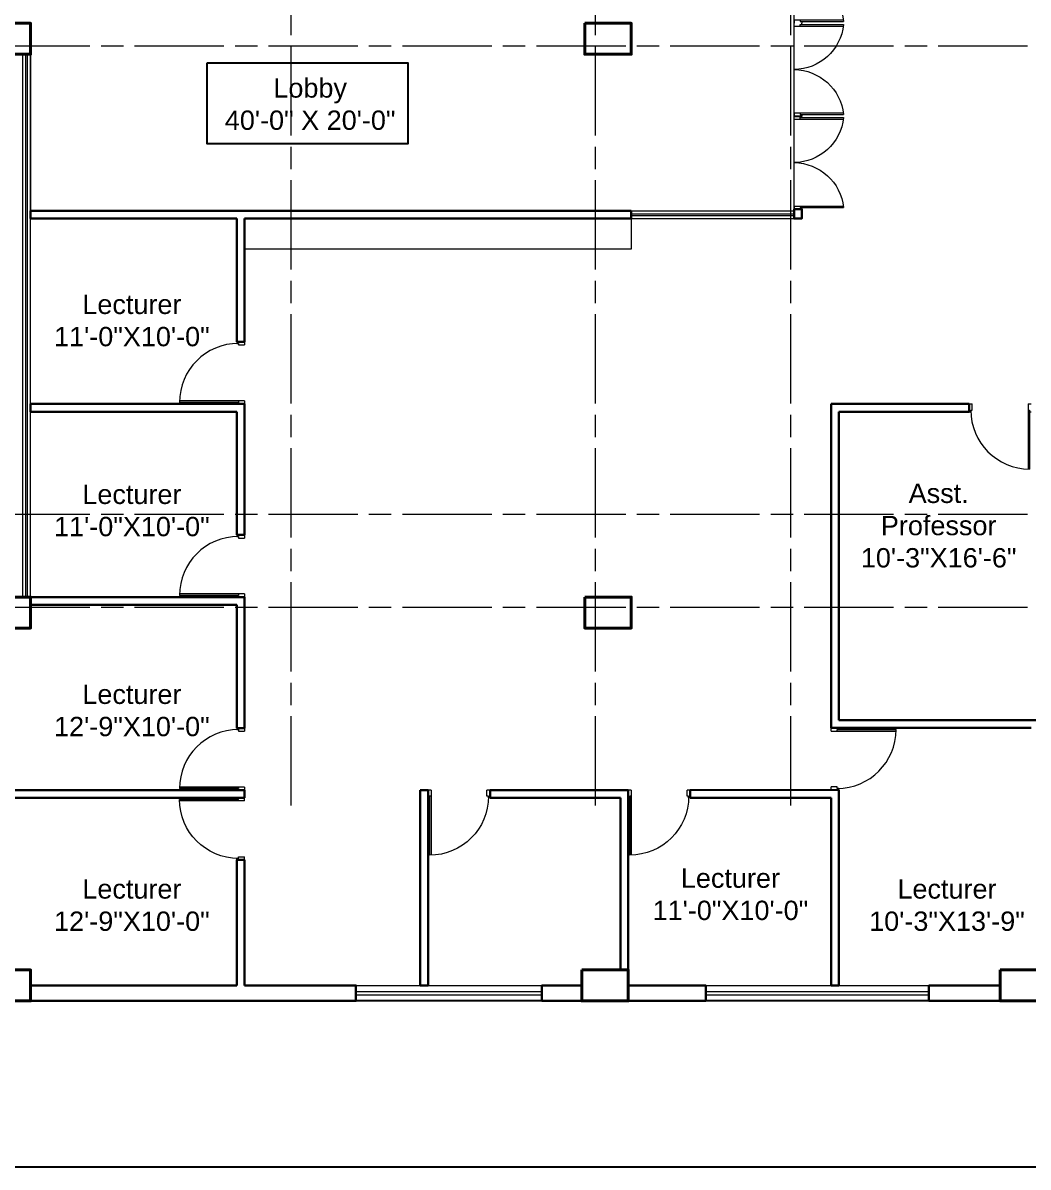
# Model space of a CAD drawing. Header units: inches. Extents: x -12 to 20935469, y -1604 to 24729220.
# Drawn here: x 20841120 to 20841769, y 24718738 to 24719476 of the extents above; entities that cross this region are included whole.
import ezdxf

# ---------------------------------------------------------------- set-up
doc = ezdxf.new("R2010")
doc.units = ezdxf.units.IN
doc.header["$LTSCALE"] = 0.03
doc.header["$MEASUREMENT"] = 0
doc.linetypes.add('ACAD_ISO08W100', pattern=[36, 24, -3, 6, -3])
for name, color, linetype, lineweight in [('column', 1, 'Continuous', 40), ('Door', 7, 'Continuous', 18), ('Grid Line', 252, 'Continuous', 18), ('Hatch', 253, 'Continuous', 15), ('Main Wall', 7, 'Continuous', 30), ('wind.', 150, 'Continuous', 20)]:
    doc.layers.add(name, color=color, linetype=linetype, lineweight=lineweight)
doc.layers.add('FUR', color=251, linetype='Continuous')
doc.layers.add('TEXT', color=7, linetype='Continuous')
doc.styles.add('2', font='swisscl.ttf')

# ---------------------------------------------------------------- blocks, each defined once
blk = doc.blocks.new('fff')
at = {"layer": 'Grid Line', "color": 252, "linetype": 'ACAD_ISO08W100', "lineweight": 9, "ltscale": 80, "true_color": 0x939598}
for p, q in [((20831844.25, 24723521.1), (20831844.25, 24724698.78)), ((20832040.78, 24723521.1), (20832040.78, 24724698.78)), ((20832166.78, 24723521.11), (20832166.78, 24724698.79)), ((20833096.95, 24724010.75), (20830726.15, 24724010.75)), ((20833096.95, 24723708.72), (20830726.15, 24723708.72)), ((20833096.95, 24723648.75), (20830726.15, 24723648.75))]:
    blk.add_line(p, q, dxfattribs=at)
blk = doc.blocks.new('A$C36295410')
at = {"layer": 'Door'}
for p, q in [((1, 4), (1, 32)), ((2, 0), (2, 31.98)), ((58, 0), (58, 31.98)), ((59, 4), (59, 32)), ((1, 5), (0, 5)), ((2, 4), (1, 4)), ((58, 4), (59, 4)), ((59, 5), (60, 5)), ((2, 0), (0, 0)), ((58, 0), (60, 0))]:
    blk.add_line(p, q, dxfattribs=at)
for centre, start, end in [((-2.53, -0.34), 0.59063, 83.77826), ((62.53, -0.34), 96.22174, 179.40937)]:
    blk.add_arc(centre, 32.53, start, end, dxfattribs=at)
blk = doc.blocks.new('$D40')
at = {"layer": 'Door'}
for p, q in [((1, 4), (1, 42)), ((2, 0), (2, 41.99)), ((1, 5), (0, 5)), ((2, 0), (0, 0)), ((2, 4), (1, 4)), ((39, 4), (38, 4)), ((38, 4), (38, 0)), ((40, 0), (38, 0)), ((40, 5), (38.99, 5)), ((39, 5), (39, 4))]:
    blk.add_line(p, q, dxfattribs=at)
blk.add_arc((1, 4), 38, 0, 90, dxfattribs=at)

msp = doc.modelspace()

# ---------------------------------------------------------------- linework, layer by layer
msp.add_line((20841617.62, 24719415.56), (20841622.62, 24719415.56))
msp.add_lwpolyline([(20841239, 24719449.84), (20841368.37, 24719449.84), (20841368.37, 24719397.7), (20841239, 24719397.7)], close=True)
msp.add_lwpolyline([(20841780.61, 24719085.42), (20841780.61, 24718844.97), (20841095.14, 24718844.97), (20841095.14, 24719085.44)])
at = {"layer": 'column', "lineweight": 40, "ltscale": 20}
for points in [[(20841095.14, 24719475.44), (20841095.14, 24719455.44), (20841125.14, 24719455.44), (20841125.14, 24719475.44)], [(20841482.64, 24719475.44), (20841482.64, 24719455.44), (20841512.64, 24719455.44), (20841512.64, 24719475.44)], [(20841095.14, 24719105.44), (20841095.14, 24719085.44), (20841125.14, 24719085.44), (20841125.14, 24719105.44)], [(20841482.64, 24719105.44), (20841482.64, 24719085.44), (20841512.64, 24719085.44), (20841512.64, 24719105.44)], [(20841095.14, 24718864.97), (20841095.14, 24718844.97), (20841125.14, 24718844.97), (20841125.14, 24718864.97)], [(20841480.64, 24718864.97), (20841480.64, 24718844.97), (20841510.64, 24718844.97), (20841510.64, 24718864.97)], [(20841750.61, 24718864.97), (20841750.61, 24718844.97), (20841780.61, 24718844.97), (20841780.61, 24718864.97)]]:
    msp.add_lwpolyline(points, close=True, dxfattribs=at)
at = {"layer": 'Defpoints'}
msp.add_lwpolyline([(20840142.62, 24720196.34), (20842581.48, 24720196.34), (20842581.48, 24718737.81), (20840142.62, 24718737.81)], close=True, dxfattribs=at)
at = {"layer": 'Hatch'}
msp.add_lwpolyline([(20841617.62, 24719354.49), (20841617.61, 24719595.59), (20841482.64, 24719595.59), (20841482.64, 24719910.63), (20841303.09, 24719910.63), (20841303.09, 24719595.59), (20840481.14, 24719595.59), (20840481.14, 24719475.42), (20841125.14, 24719475.44), (20841125.14, 24719354.49)], close=True, dxfattribs=at)
at = {"layer": 'Hatch', "lineweight": 5}
msp.add_lwpolyline([(20841512.64, 24719349.49), (20841512.64, 24719329.85), (20841263.16, 24719329.85)], dxfattribs=at)
at = {"layer": 'Main Wall', "lineweight": 30}
for p, q in [((20841125.14, 24719475.44), (20841125.14, 24719475.44)), ((20841125.14, 24719354.49), (20841263.16, 24719354.49)), ((20841125.14, 24719349.49), (20841125.14, 24719354.49)), ((20841263.16, 24719354.49), (20841512.64, 24719354.49)), ((20841512.64, 24719349.49), (20841512.64, 24719354.49)), ((20841125.14, 24719349.49), (20841258.16, 24719349.49)), ((20841258.16, 24719269.96), (20841258.16, 24719349.49)), ((20841263.16, 24719269.96), (20841263.16, 24719349.49)), ((20841263.16, 24719349.49), (20841512.64, 24719349.49)), ((20841258.16, 24719269.96), (20841263.16, 24719269.96)), ((20841125.14, 24719229.96), (20841263.16, 24719229.96)), ((20841125.14, 24719224.96), (20841125.14, 24719229.96)), ((20841125.14, 24719224.96), (20841258.16, 24719224.96)), ((20841258.16, 24719145.44), (20841258.16, 24719224.96)), ((20841263.16, 24719145.44), (20841263.16, 24719229.96)), ((20841641.46, 24719229.93), (20841730.61, 24719229.95)), ((20841641.46, 24719021.03), (20841641.46, 24719229.93)), ((20841646.46, 24719224.93), (20841730.61, 24719224.95)), ((20841646.46, 24719026.03), (20841646.46, 24719224.93)), ((20841730.61, 24719229.96), (20841730.61, 24719224.95)), ((20841258.16, 24719145.44), (20841263.16, 24719145.44)), ((20841125.14, 24719105.44), (20841263.16, 24719105.44)), ((20841125.14, 24719100.44), (20841258.16, 24719100.44)), ((20841258.16, 24719020.91), (20841258.16, 24719100.44)), ((20841263.16, 24719020.91), (20841263.16, 24719105.44)), ((20841646.46, 24719026.03), (20841780.61, 24719026.06)), ((20841258.16, 24719020.91), (20841263.16, 24719020.91)), ((20841770.61, 24719021.06), (20841641.46, 24719021.03)), ((20841105.14, 24718980.91), (20841263.16, 24718980.91)), ((20841263.16, 24718975.91), (20841263.16, 24718980.91)), ((20841376.49, 24718854.97), (20841376.49, 24718980.91)), ((20841376.49, 24718980.91), (20841381.49, 24718980.91)), ((20841381.49, 24718854.97), (20841381.49, 24718980.91)), ((20841421.49, 24718980.93), (20841510.64, 24718980.96)), ((20841421.49, 24718975.93), (20841421.49, 24718980.93)), ((20841510.64, 24718980.96), (20841510.64, 24718854.97)), ((20841550.64, 24718980.96), (20841646.46, 24718981.01)), ((20841550.64, 24718980.96), (20841550.64, 24718975.96)), ((20841646.46, 24718981.01), (20841646.46, 24718854.97)), ((20841105.14, 24718975.91), (20841263.16, 24718975.91)), ((20841421.49, 24718975.93), (20841505.64, 24718975.96)), ((20841505.64, 24718975.96), (20841505.64, 24718864.97)), ((20841550.64, 24718975.96), (20841641.46, 24718976.01)), ((20841641.46, 24718976.01), (20841641.46, 24718854.97)), ((20841258.16, 24718935.91), (20841263.16, 24718935.91)), ((20841258.16, 24718854.97), (20841258.16, 24718935.91)), ((20841263.16, 24718854.97), (20841263.16, 24718935.91)), ((20841125.14, 24718854.97), (20841258.16, 24718854.97)), ((20841376.49, 24718854.97), (20841381.49, 24718854.97)), ((20841641.46, 24718854.97), (20841646.46, 24718854.97)), ((20841704.63, 24718854.97), (20841750.61, 24718854.97)), ((20841704.63, 24718854.97), (20841704.63, 24718844.96)), ((20841263.16, 24718844.96), (20841115.14, 24718844.96)), ((20841750.61, 24718844.96), (20841704.63, 24718844.96))]:
    msp.add_line(p, q, dxfattribs=at)
msp.add_lwpolyline([(20841617.62, 24719355.56), (20841622.62, 24719355.56), (20841622.62, 24719349.49), (20841617.62, 24719349.49)], close=True, dxfattribs=at)
for points in [[(20841263.16, 24718854.97), (20841335.02, 24718854.97), (20841335.02, 24718844.96), (20841263.16, 24718844.96)], [(20841480.64, 24718854.96), (20841455.02, 24718854.96), (20841455.02, 24718844.96), (20841480.64, 24718844.96)], [(20841510.64, 24718854.96), (20841560.63, 24718854.96), (20841560.63, 24718844.96), (20841510.64, 24718844.96)]]:
    msp.add_lwpolyline(points, dxfattribs=at)
at = {"layer": 'wind.'}
for p, q in [((20841482.64, 24719475.61), (20841482.64, 24719475.44)), ((20841482.64, 24719475.61), (20841487.64, 24719475.61)), ((20841484.64, 24719475.61), (20841484.64, 24719475.44)), ((20841485.64, 24719475.61), (20841485.64, 24719475.44)), ((20841487.64, 24719475.61), (20841487.64, 24719475.44))]:
    msp.add_line(p, q, dxfattribs=at)
at = {"layer": 'wind.', "lineweight": 5}
for p, q in [((20841120.14, 24719105.44), (20841120.14, 24719455.44)), ((20841122.14, 24719105.44), (20841122.14, 24719455.44)), ((20841123.14, 24719105.44), (20841123.14, 24719455.44)), ((20841125.14, 24719105.44), (20841125.14, 24719455.44)), ((20841512.64, 24719354.49), (20841617.62, 24719354.49)), ((20841512.64, 24719352.49), (20841617.62, 24719352.49)), ((20841512.64, 24719351.49), (20841617.62, 24719351.49)), ((20841512.64, 24719349.49), (20841617.62, 24719349.49)), ((20841335.02, 24718854.97), (20841376.49, 24718854.97)), ((20841335.02, 24718850.97), (20841455.02, 24718850.97)), ((20841335.02, 24718848.97), (20841455.02, 24718848.97)), ((20841381.49, 24718854.97), (20841455.02, 24718854.97)), ((20841560.63, 24718854.97), (20841704.63, 24718854.97)), ((20841560.63, 24718850.97), (20841704.63, 24718850.97)), ((20841560.63, 24718848.97), (20841704.63, 24718848.97)), ((20841704.63, 24718844.96), (20841335.02, 24718844.96))]:
    msp.add_line(p, q, dxfattribs=at)

# ---------------------------------------------------------------- block references
at = {"layer": 'Door'}
for p, rotation in [((20841263.16, 24719229.96), 90.00000000000001), ((20841770.61, 24719229.96), 180), ((20841263.16, 24719105.44), 90.00000000000001), ((20841263.16, 24718980.91), 90.00000000000001), ((20841641.46, 24719021.01), 270)]:
    msp.add_blockref('$D40', p, dxfattribs=dict(at, rotation=rotation))
at = {"layer": 'Door', "xscale": -1}
for p, rotation in [((20841381.49, 24718980.93), 180), ((20841510.64, 24718980.96), 180), ((20841263.16, 24718975.91), 90)]:
    msp.add_blockref('$D40', p, dxfattribs=dict(at, rotation=rotation))
at = {"layer": 'FUR', "xscale": -1, "rotation": 270}
for p in [(20841617.62, 24719475.56), (20841617.62, 24719415.56), (20841617.62, 24719355.56)]:
    msp.add_blockref('A$C36295410', p, dxfattribs=at)
at = {"layer": 'Main Wall'}
msp.add_blockref('fff', (9448.86, -4550.16), dxfattribs=at)

# ---------------------------------------------------------------- texts
at = {"layer": 'TEXT', "color": 30, "lineweight": 5, "ltscale": 20, "char_height": 12.4758, "attachment_point": 2, "style": '2'}
for s, width, gutter_width, insert in [('\\pxsm1,qc;{\\fArial|b0|i0|c0|p34;\\C0;Lobby\\P40\'-0" X 20\'-0" }', 146.3875, 0.75, (20841305.47, 24719439.95)), ('\\pxqc;{\\fArial|b0|i0|c0|p34;\\C0;Lecturer \\P\\pq*;11\'-0"X10\'-0"}', 213.7251, 0.5, (20841190.46, 24719300.41)), ('\\pxqc;{\\fArial|b0|i0|c0|p34;\\C0;Lecturer \\P\\pq*;11\'-0"X10\'-0"}', 213.7251, 0.5, (20841190.46, 24719177.9)), ('\\pxqc;{\\fArial|b0|i0|c0|p34;\\C0;Asst.\\PProfessor \\P\\pq*;10\'-3"X16\'-6"}', 165.486, 0.5, (20841710.92, 24719178.57)), ('\\pxqc;{\\fArial|b0|i0|c0|p34;\\C0;Lecturer \\P\\pq*;12\'-9"X10\'-0"}', 213.7251, 0.5, (20841190.46, 24719048.96)), ('\\pxqc;{\\fArial|b0|i0|c0|p34;\\C0;Lecturer \\P\\pq*;11\'-0"X10\'-0"}', 82.6614, 0.5, (20841576.58, 24718930.41)), ('\\pxqc;{\\fArial|b0|i0|c0|p34;\\C0;Lecturer \\P\\pq*;12\'-9"X10\'-0"}', 213.7251, 0.5, (20841190.46, 24718923.42)), ('\\pxqc;{\\fArial|b0|i0|c0|p34;\\C0;Lecturer \\P\\pq*;10\'-3"X13\'-9"}', 79.8126, 0.5, (20841716.28, 24718923.42))]:
    msp.add_mtext_dynamic_manual_height_columns(s, width=width, gutter_width=gutter_width, heights=[0], dxfattribs=dict(at, insert=insert))

doc.saveas('drawing.dxf')
